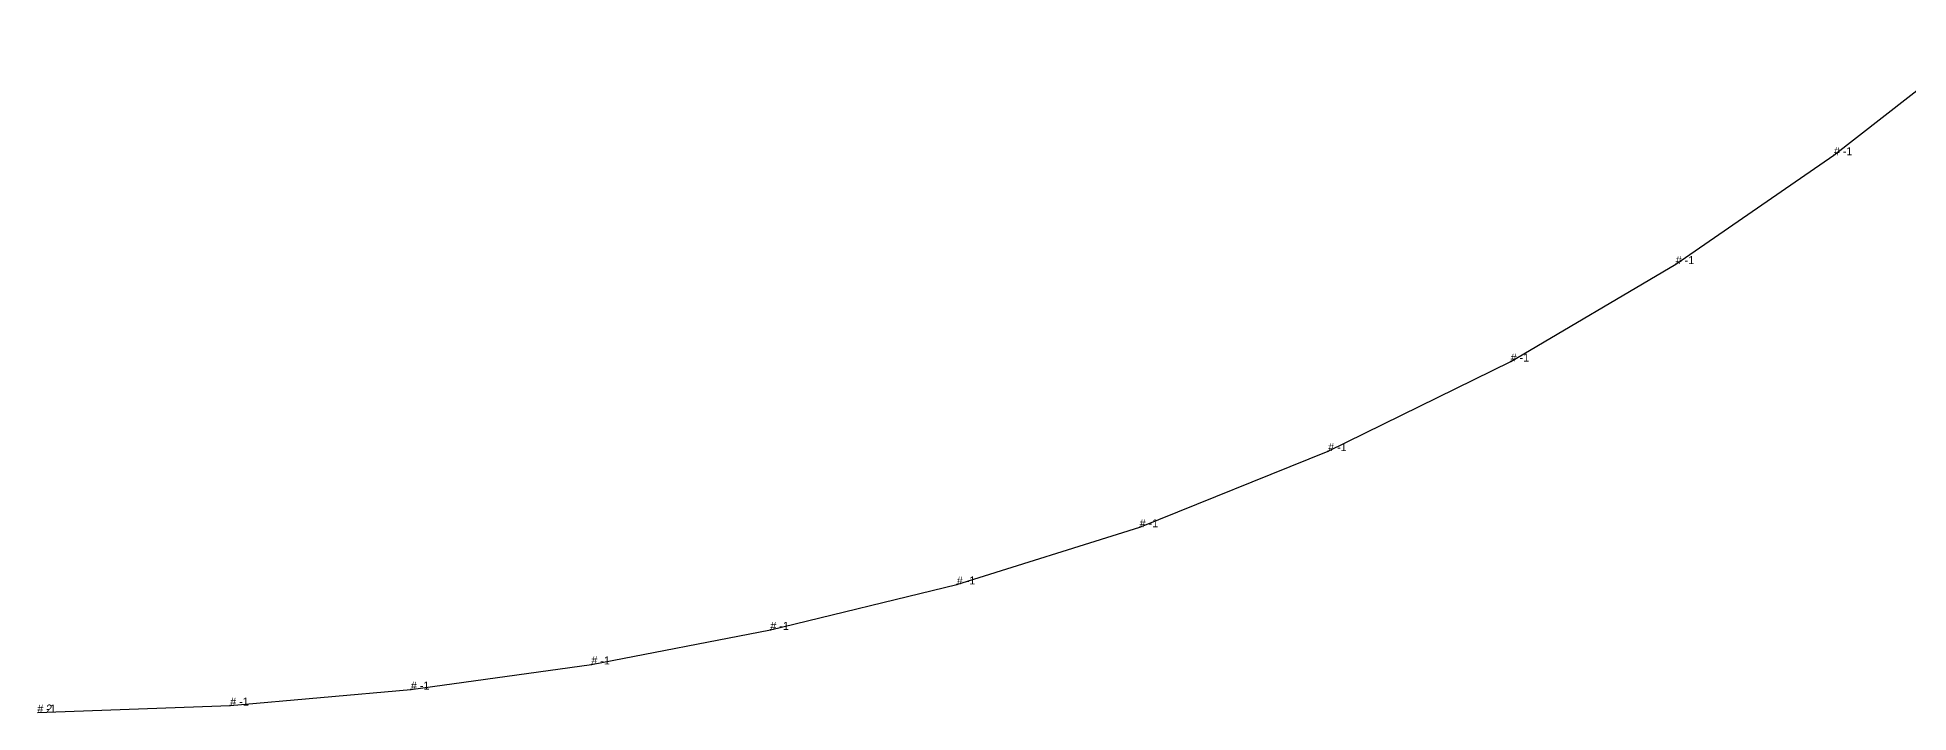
# Model space of a CAD drawing. Extents: x -290 to 291, y 0 to 1623.
# Drawn here: x 0 to 58.5, y 1522 to 1543 of the extents above; entities that cross this region are included whole.
import ezdxf

# ---------------------------------------------------------------- set-up
doc = ezdxf.new("R2010")
doc.units = 0

# ---------------------------------------------------------------- blocks, each defined once
blk = doc.blocks.new('1_M')
at = {"layer": '1'}
blk.add_lwpolyline([(-0.000122, 1521.960815), (6.025269, 1522.179565), (11.6698, 1522.679321), (17.309448, 1523.462036), (22.900269, 1524.54187), (28.725464, 1525.958862), (34.438354, 1527.746704), (40.326904, 1530.120972), (46.030151, 1532.915405), (51.186279, 1535.958618), (56.127686, 1539.360962), (60.8396, 1543.036255)], dxfattribs=at)
at = {"layer": '14'}
blk.add_lwpolyline([(-0.000122, 1521.960815), (6.025269, 1522.179565), (11.6698, 1522.679321), (17.309448, 1523.462036), (22.900269, 1524.54187), (28.725464, 1525.958862), (34.438354, 1527.746704), (40.326904, 1530.120972), (46.030151, 1532.915405), (51.186279, 1535.958618), (56.127686, 1539.360962), (60.8396, 1543.036255)], dxfattribs=at)
at = {"layer": '3'}
for p in [(56.127686, 1539.360962), (56.127686, 1539.360962), (51.186279, 1535.958618), (51.186279, 1535.958618), (46.030151, 1532.915405), (46.030151, 1532.915405), (40.326904, 1530.120972), (40.326904, 1530.120972), (34.438354, 1527.746704), (34.438354, 1527.746704), (28.725464, 1525.958862), (28.725464, 1525.958862), (22.900269, 1524.54187), (22.900269, 1524.54187), (17.309448, 1523.462036), (17.309448, 1523.462036), (11.6698, 1522.679321), (11.6698, 1522.679321), (6.025269, 1522.179565), (6.025269, 1522.179565)]:
    blk.add_point(p, dxfattribs=at)
at = {"layer": '84'}
blk.add_lwpolyline([(-0.000122, 1521.960815), (6.025269, 1522.179565), (11.6698, 1522.679321), (17.309448, 1523.462036), (22.900269, 1524.54187), (28.725464, 1525.958862), (34.438354, 1527.746704), (40.326904, 1530.120972), (46.030151, 1532.915405), (51.186279, 1535.958618), (56.127686, 1539.360962), (60.8396, 1543.036255)], dxfattribs=at)
at = {"layer": '87'}
blk.add_lwpolyline([(-0.000122, 1521.960815), (6.025269, 1522.179565), (11.6698, 1522.679321), (17.309448, 1523.462036), (22.900269, 1524.54187), (28.725464, 1525.958862), (34.438354, 1527.746704), (40.326904, 1530.120972), (46.030151, 1532.915405), (51.186279, 1535.958618), (56.127686, 1539.360962), (60.8396, 1543.036255)], dxfattribs=at)
at = {"layer": '1'}
for p in [(56.127686, 1539.360962), (51.186279, 1535.958618), (46.030151, 1532.915405), (40.326904, 1530.120972), (34.438354, 1527.746704), (28.725464, 1525.958862), (22.900269, 1524.54187), (17.309448, 1523.462036), (11.6698, 1522.679321), (6.025269, 1522.179565), (-0.000122, 1521.960815)]:
    blk.add_text('# -1', height=0.25, dxfattribs=at).set_placement(p)
at = {"layer": '14'}
for p in [(56.127686, 1539.360962), (51.186279, 1535.958618), (46.030151, 1532.915405), (40.326904, 1530.120972), (34.438354, 1527.746704), (28.725464, 1525.958862), (22.900269, 1524.54187), (17.309448, 1523.462036), (11.6698, 1522.679321), (6.025269, 1522.179565), (-0.000122, 1521.960815)]:
    blk.add_text('# -1', height=0.25, dxfattribs=at).set_placement(p)
at = {"layer": '8'}
blk.add_text('# 2', height=0.25, dxfattribs=at).set_placement((-0.000122, 1521.960815))
blk.add_text('# 2', height=0.25, dxfattribs=at).set_placement((-0.000122, 1521.960815))

msp = doc.modelspace()

# ---------------------------------------------------------------- block references
at = {"layer": '1'}
msp.add_blockref('1_M', (0, 0), dxfattribs=at)

doc.saveas('drawing.dxf')
